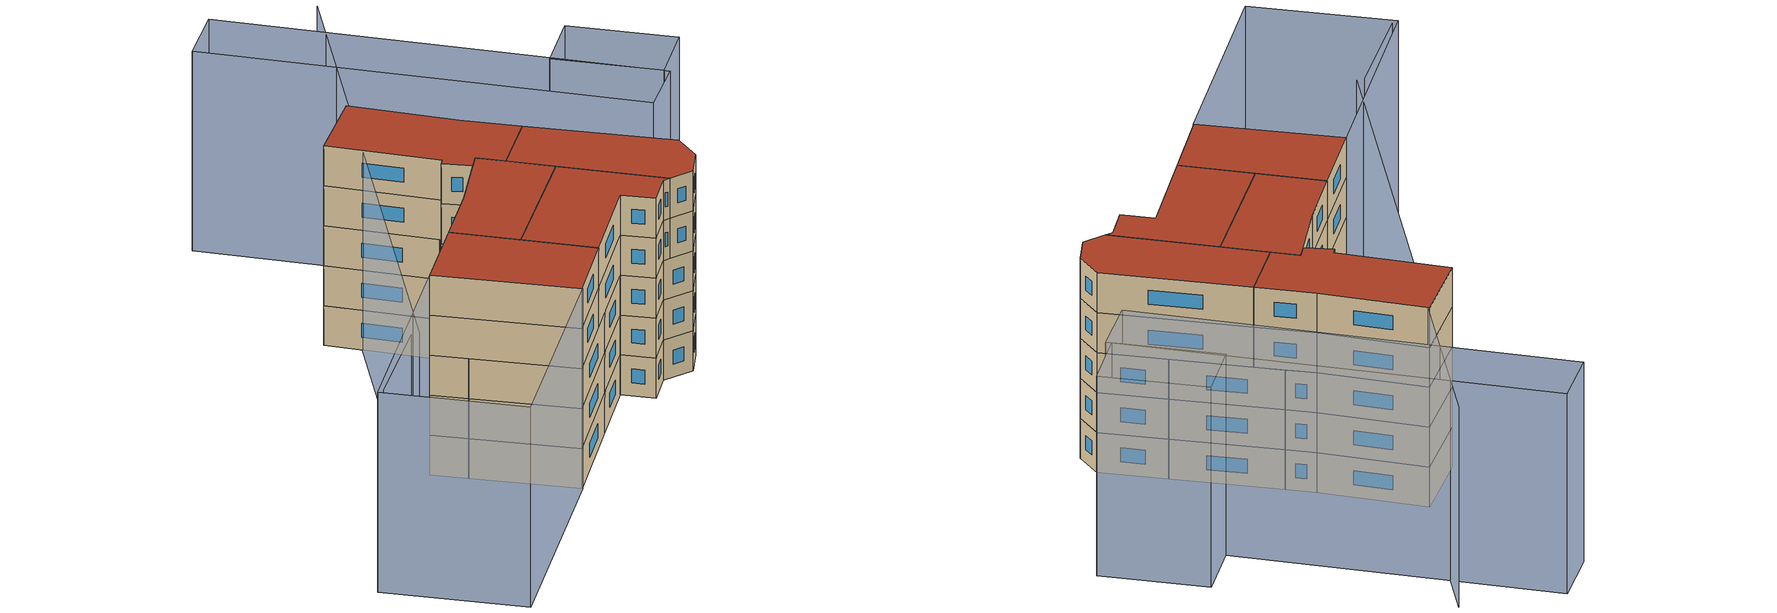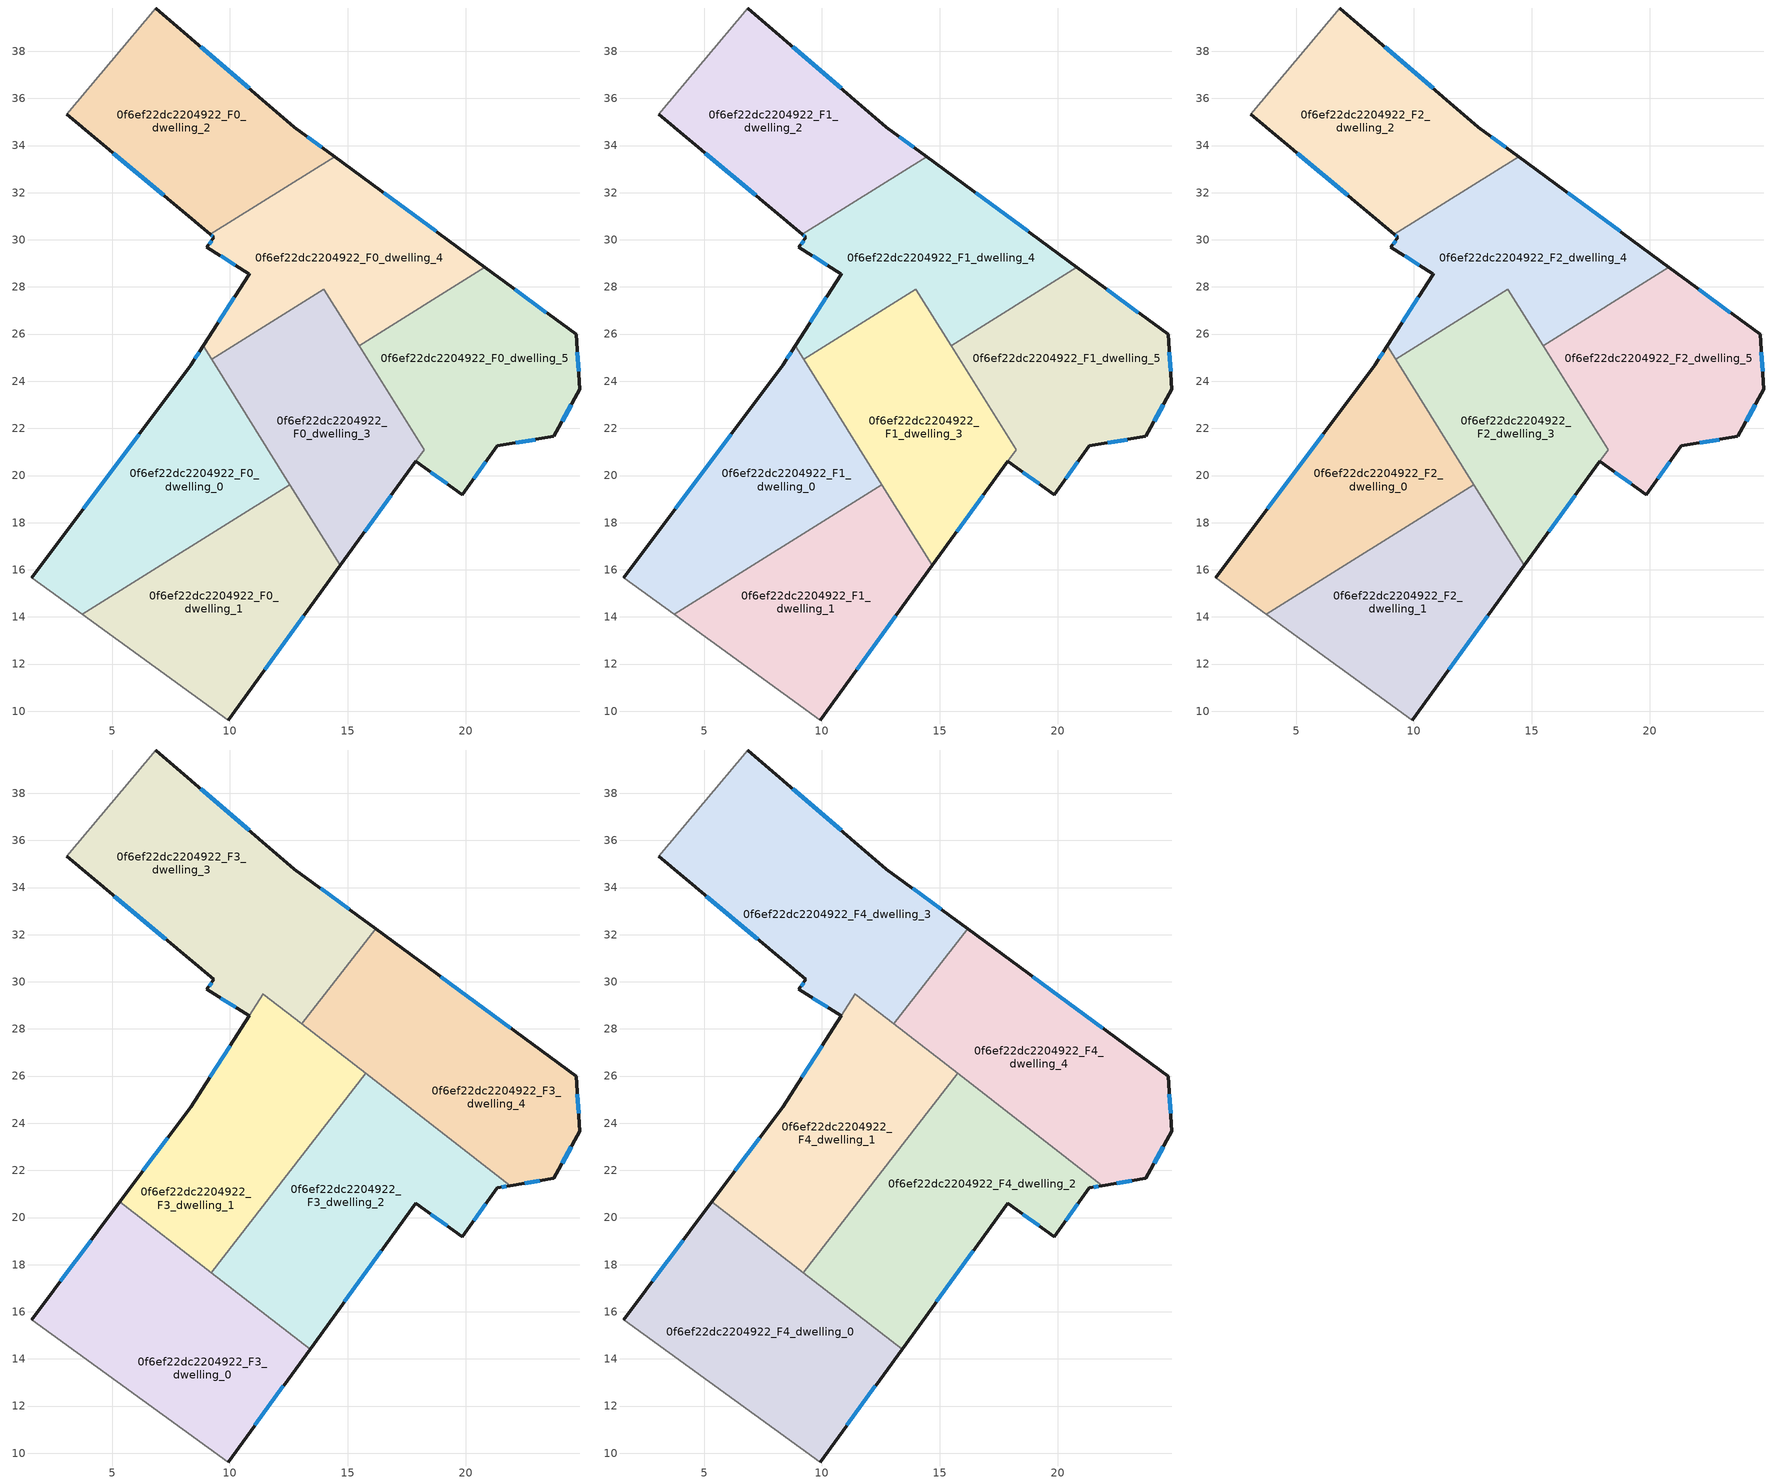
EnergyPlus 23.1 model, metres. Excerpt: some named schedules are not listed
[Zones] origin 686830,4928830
0f6ef22dc2204922_F0_dwelling_0
 floor ground (EU_floor_Construction): 8.86,25.5 12.54,19.61 3.73,14.11 1.58,15.67 8.34,24.69 z0
 wall outside (EU_wall_Construction): 8.86,25.5 8.34,24.69 1.58,15.67 z0:3
 wall to 0f6ef22dc2204922_F0_dwelling_1 (EU_wall_Construction): 3.73,14.11 12.54,19.61 z0:3
 wall adiabatic (EU_wall_Construction): 1.58,15.67 3.73,14.11 z0:3
 wall to 0f6ef22dc2204922_F0_dwelling_3 (EU_wall_Construction): 12.54,19.61 9.22,24.93 z0:3
 wall to 0f6ef22dc2204922_F0_dwelling_4 (EU_wall_Construction): 9.22,24.93 8.86,25.5 z0:3
 window (EU_Window_Construction): 8.69,25.24 8.51,24.95 / 6.14,21.75 3.78,18.6 z0.98:2.02
0f6ef22dc2204922_F0_dwelling_1
 floor ground (EU_floor_Construction): 12.54,19.61 14.68,16.18 9.93,9.63 3.73,14.11 z0
 wall outside (EU_wall_Construction): 9.93,9.63 14.68,16.18 z0:3
 wall adiabatic (EU_wall_Construction): 3.73,14.11 9.93,9.63 z0:3
 wall to 0f6ef22dc2204922_F0_dwelling_3 (EU_wall_Construction): 14.68,16.18 12.54,19.61 z0:3
 window (EU_Window_Construction): 11.48,11.76 13.14,14.05 z0.98:2.02
0f6ef22dc2204922_F0_dwelling_2
 floor ground (EU_floor_Construction): 12.73,34.79 14.44,33.53 9.17,30.23 3.07,35.33 6.84,39.84 z0
 wall outside (EU_wall_Construction): 14.44,33.53 12.73,34.79 6.84,39.84 / 3.07,35.33 9.17,30.23 z0:3
 wall to 0f6ef22dc2204922_F0_dwelling_4 (EU_wall_Construction): 9.17,30.23 14.44,33.53 z0:3
 wall adiabatic (EU_wall_Construction): 6.84,39.84 3.07,35.33 z0:3
 window (EU_Window_Construction): 10.81,36.43 8.76,38.19 / 13.89,33.94 13.29,34.38 / 5.05,33.67 7.18,31.89 z0.98:2.02
0f6ef22dc2204922_F0_dwelling_3
 floor ground (EU_floor_Construction): 13.98,27.91 18.24,21.09 14.68,16.18 9.22,24.93 z0
 wall outside (EU_wall_Construction): 14.68,16.18 17.88,20.6 z0:3
 wall to 0f6ef22dc2204922_F0_dwelling_4 (EU_wall_Construction): 15.48,25.5 13.98,27.91 9.22,24.93 z0:3
 wall to 0f6ef22dc2204922_F0_dwelling_5 (EU_wall_Construction): 17.88,20.6 18.24,21.09 15.48,25.5 z0:3
 window (EU_Window_Construction): 15.72,17.62 16.84,19.16 z0.98:2.02
0f6ef22dc2204922_F0_dwelling_4
 floor ground (EU_floor_Construction): 20.82,28.84 15.48,25.5 13.98,27.91 9.22,24.93 8.86,25.5 10.81,28.55 10.82,28.56 10.8,28.57 9.02,29.68 9.31,30.11 9.17,30.23 14.44,33.53 z0
 wall outside (EU_wall_Construction): 9.17,30.23 9.31,30.11 9.02,29.68 10.8,28.57 10.82,28.56 10.81,28.55 8.86,25.5 / 20.82,28.84 14.44,33.53 z0:3
 wall to 0f6ef22dc2204922_F0_dwelling_5 (EU_wall_Construction): 15.48,25.5 20.82,28.84 z0:3
 window (EU_Window_Construction): 10.18,27.56 9.5,26.49 / 9.6,29.32 10.22,28.93 / 9.22,29.97 9.11,29.82 / 9.21,30.19 9.26,30.15 / 18.74,30.36 16.52,32 z0.98:2.02
0f6ef22dc2204922_F0_dwelling_5
 floor ground (EU_floor_Construction): 24.69,25.99 24.85,23.66 23.74,21.66 21.34,21.26 19.86,19.19 17.88,20.6 18.24,21.09 15.48,25.5 20.82,28.84 z0
 wall outside (EU_wall_Construction): 17.88,20.6 19.86,19.19 21.34,21.26 23.74,21.66 24.85,23.66 24.69,25.99 20.82,28.84 z0:3
 window (EU_Window_Construction): 23.43,26.91 22.08,27.91 / 24.8,24.41 24.74,25.23 / 24.1,22.31 24.49,23.01 / 22.12,21.39 22.96,21.53 / 20.34,19.86 20.86,20.58 / 18.52,20.14 19.22,19.64 z0.98:2.02
0f6ef22dc2204922_F1_dwelling_0
 floor to 0f6ef22dc2204922_F0_dwelling_0 (EU_floor_Construction): 8.86,25.5 12.54,19.61 3.73,14.11 1.58,15.67 8.34,24.69 z3
 wall outside (EU_wall_Construction): 8.86,25.5 8.34,24.69 1.58,15.67 z3:6
 wall to 0f6ef22dc2204922_F1_dwelling_1 (EU_wall_Construction): 3.73,14.11 12.54,19.61 z3:6
 wall adiabatic (EU_wall_Construction): 1.58,15.67 3.73,14.11 z3:6
 wall to 0f6ef22dc2204922_F1_dwelling_3 (EU_wall_Construction): 12.54,19.61 9.22,24.93 z3:6
 wall to 0f6ef22dc2204922_F1_dwelling_4 (EU_wall_Construction): 9.22,24.93 8.86,25.5 z3:6
 window (EU_Window_Construction): 8.69,25.24 8.51,24.95 / 6.14,21.75 3.78,18.6 z3.98:5.02
0f6ef22dc2204922_F1_dwelling_1
 floor to 0f6ef22dc2204922_F0_dwelling_1 (EU_floor_Construction): 12.54,19.61 14.68,16.18 9.93,9.63 3.73,14.11 z3
 wall outside (EU_wall_Construction): 9.93,9.63 14.68,16.18 z3:6
 wall adiabatic (EU_wall_Construction): 3.73,14.11 9.93,9.63 z3:6
 wall to 0f6ef22dc2204922_F1_dwelling_3 (EU_wall_Construction): 14.68,16.18 12.54,19.61 z3:6
 window (EU_Window_Construction): 11.48,11.76 13.14,14.05 z3.98:5.02
0f6ef22dc2204922_F1_dwelling_2
 floor to 0f6ef22dc2204922_F0_dwelling_2 (EU_floor_Construction): 12.73,34.79 14.44,33.53 9.17,30.23 3.07,35.33 6.84,39.84 z3
 wall outside (EU_wall_Construction): 14.44,33.53 12.73,34.79 6.84,39.84 / 3.07,35.33 9.17,30.23 z3:6
 wall to 0f6ef22dc2204922_F1_dwelling_4 (EU_wall_Construction): 9.17,30.23 14.44,33.53 z3:6
 wall adiabatic (EU_wall_Construction): 6.84,39.84 3.07,35.33 z3:6
 window (EU_Window_Construction): 10.81,36.43 8.76,38.19 / 13.89,33.94 13.29,34.38 / 5.05,33.67 7.18,31.89 z3.98:5.02
0f6ef22dc2204922_F1_dwelling_3
 floor to 0f6ef22dc2204922_F0_dwelling_3 (EU_floor_Construction): 13.98,27.91 18.24,21.09 14.68,16.18 9.22,24.93 z3
 wall outside (EU_wall_Construction): 14.68,16.18 17.88,20.6 z3:6
 wall to 0f6ef22dc2204922_F1_dwelling_4 (EU_wall_Construction): 15.48,25.5 13.98,27.91 9.22,24.93 z3:6
 wall to 0f6ef22dc2204922_F1_dwelling_5 (EU_wall_Construction): 17.88,20.6 18.24,21.09 15.48,25.5 z3:6
 window (EU_Window_Construction): 15.72,17.62 16.84,19.16 z3.98:5.02
0f6ef22dc2204922_F1_dwelling_4
 floor to 0f6ef22dc2204922_F0_dwelling_4 (EU_floor_Construction): 20.82,28.84 15.48,25.5 13.98,27.91 9.22,24.93 8.86,25.5 10.81,28.55 10.82,28.56 10.8,28.57 9.02,29.68 9.31,30.11 9.17,30.23 14.44,33.53 z3
 wall outside (EU_wall_Construction): 9.17,30.23 9.31,30.11 9.02,29.68 10.8,28.57 10.82,28.56 10.81,28.55 8.86,25.5 / 20.82,28.84 14.44,33.53 z3:6
 wall to 0f6ef22dc2204922_F1_dwelling_5 (EU_wall_Construction): 15.48,25.5 20.82,28.84 z3:6
 window (EU_Window_Construction): 10.18,27.56 9.5,26.49 / 9.6,29.32 10.22,28.93 / 9.22,29.97 9.11,29.82 / 9.21,30.19 9.26,30.15 / 18.74,30.36 16.52,32 z3.98:5.02
0f6ef22dc2204922_F1_dwelling_5
 floor to 0f6ef22dc2204922_F0_dwelling_5 (EU_floor_Construction): 24.69,25.99 24.85,23.66 23.74,21.66 21.34,21.26 19.86,19.19 17.88,20.6 18.24,21.09 15.48,25.5 20.82,28.84 z3
 wall outside (EU_wall_Construction): 17.88,20.6 19.86,19.19 21.34,21.26 23.74,21.66 24.85,23.66 24.69,25.99 20.82,28.84 z3:6
 window (EU_Window_Construction): 23.43,26.91 22.08,27.91 / 24.8,24.41 24.74,25.23 / 24.1,22.31 24.49,23.01 / 22.12,21.39 22.96,21.53 / 20.34,19.86 20.86,20.58 / 18.52,20.14 19.22,19.64 z3.98:5.02
0f6ef22dc2204922_F2_dwelling_0
 floor to 0f6ef22dc2204922_F1_dwelling_0 (EU_floor_Construction): 8.86,25.5 12.54,19.61 3.73,14.11 1.58,15.67 8.34,24.69 z6
 wall outside (EU_wall_Construction): 8.86,25.5 8.34,24.69 1.58,15.67 z6:9
 wall to 0f6ef22dc2204922_F2_dwelling_1 (EU_wall_Construction): 3.73,14.11 12.54,19.61 z6:9
 wall adiabatic (EU_wall_Construction): 1.58,15.67 3.73,14.11 z6:9
 wall to 0f6ef22dc2204922_F2_dwelling_3 (EU_wall_Construction): 12.54,19.61 9.22,24.93 z6:9
 wall to 0f6ef22dc2204922_F2_dwelling_4 (EU_wall_Construction): 9.22,24.93 8.86,25.5 z6:9
 window (EU_Window_Construction): 8.69,25.24 8.51,24.95 / 6.14,21.75 3.78,18.6 z6.98:8.02
0f6ef22dc2204922_F2_dwelling_1
 floor to 0f6ef22dc2204922_F1_dwelling_1 (EU_floor_Construction): 12.54,19.61 14.68,16.18 9.93,9.63 3.73,14.11 z6
 wall outside (EU_wall_Construction): 9.93,9.63 14.68,16.18 z6:9
 wall adiabatic (EU_wall_Construction): 3.73,14.11 9.93,9.63 z6:9
 wall to 0f6ef22dc2204922_F2_dwelling_3 (EU_wall_Construction): 14.68,16.18 12.54,19.61 z6:9
 window (EU_Window_Construction): 11.48,11.76 13.14,14.05 z6.98:8.02
0f6ef22dc2204922_F2_dwelling_2
 floor to 0f6ef22dc2204922_F1_dwelling_2 (EU_floor_Construction): 12.73,34.79 14.44,33.53 9.17,30.23 3.07,35.33 6.84,39.84 z6
 wall outside (EU_wall_Construction): 14.44,33.53 12.73,34.79 6.84,39.84 / 3.07,35.33 9.17,30.23 z6:9
 wall to 0f6ef22dc2204922_F2_dwelling_4 (EU_wall_Construction): 9.17,30.23 14.44,33.53 z6:9
 wall adiabatic (EU_wall_Construction): 6.84,39.84 3.07,35.33 z6:9
 window (EU_Window_Construction): 10.81,36.43 8.76,38.19 / 13.89,33.94 13.29,34.38 / 5.05,33.67 7.18,31.89 z6.98:8.02
0f6ef22dc2204922_F2_dwelling_3
 floor to 0f6ef22dc2204922_F1_dwelling_3 (EU_floor_Construction): 13.98,27.91 18.24,21.09 14.68,16.18 9.22,24.93 z6
 wall outside (EU_wall_Construction): 14.68,16.18 17.88,20.6 z6:9
 wall to 0f6ef22dc2204922_F2_dwelling_4 (EU_wall_Construction): 15.48,25.5 13.98,27.91 9.22,24.93 z6:9
 wall to 0f6ef22dc2204922_F2_dwelling_5 (EU_wall_Construction): 17.88,20.6 18.24,21.09 15.48,25.5 z6:9
 window (EU_Window_Construction): 15.72,17.62 16.84,19.16 z6.98:8.02
0f6ef22dc2204922_F2_dwelling_4
 floor to 0f6ef22dc2204922_F1_dwelling_4 (EU_floor_Construction): 20.82,28.84 15.48,25.5 13.98,27.91 9.22,24.93 8.86,25.5 10.81,28.55 10.82,28.56 10.8,28.57 9.02,29.68 9.31,30.11 9.17,30.23 14.44,33.53 z6
 wall outside (EU_wall_Construction): 9.17,30.23 9.31,30.11 9.02,29.68 10.8,28.57 10.82,28.56 10.81,28.55 8.86,25.5 / 20.82,28.84 14.44,33.53 z6:9
 wall to 0f6ef22dc2204922_F2_dwelling_5 (EU_wall_Construction): 15.48,25.5 20.82,28.84 z6:9
 window (EU_Window_Construction): 10.18,27.56 9.5,26.49 / 9.6,29.32 10.22,28.93 / 9.22,29.97 9.11,29.82 / 9.21,30.19 9.26,30.15 / 18.74,30.36 16.52,32 z6.98:8.02
0f6ef22dc2204922_F2_dwelling_5
 floor to 0f6ef22dc2204922_F1_dwelling_5 (EU_floor_Construction): 24.69,25.99 24.85,23.66 23.74,21.66 21.34,21.26 19.86,19.19 17.88,20.6 18.24,21.09 15.48,25.5 20.82,28.84 z6
 wall outside (EU_wall_Construction): 17.88,20.6 19.86,19.19 21.34,21.26 23.74,21.66 24.85,23.66 24.69,25.99 20.82,28.84 z6:9
 window (EU_Window_Construction): 23.43,26.91 22.08,27.91 / 24.8,24.41 24.74,25.23 / 24.1,22.31 24.49,23.01 / 22.12,21.39 22.96,21.53 / 20.34,19.86 20.86,20.58 / 18.52,20.14 19.22,19.64 z6.98:8.02
0f6ef22dc2204922_F3_dwelling_0
 floor to 0f6ef22dc2204922_F2_dwelling_1 (EU_floor_Construction): 13.4,14.41 9.93,9.63 3.73,14.11 9.3,17.58 z9
 floor to 0f6ef22dc2204922_F2_dwelling_0 (EU_floor_Construction): 9.3,17.58 3.73,14.11 1.58,15.67 5.33,20.67 z9
 wall outside (EU_wall_Construction): 5.33,20.67 1.58,15.67 / 9.93,9.63 13.4,14.41 z9:12
 wall adiabatic (EU_wall_Construction): 1.58,15.67 9.93,9.63 z9:12
 wall to 0f6ef22dc2204922_F3_dwelling_2 (EU_wall_Construction): 13.4,14.41 9.2,17.67 z9:12
 wall to 0f6ef22dc2204922_F3_dwelling_1 (EU_wall_Construction): 9.2,17.67 5.33,20.67 z9:12
 window (EU_Window_Construction): 4.11,19.04 2.8,17.29 / 11.06,11.18 12.27,12.85 z9.98:11.02
0f6ef22dc2204922_F3_dwelling_1
 floor to 0f6ef22dc2204922_F2_dwelling_0 (EU_floor_Construction): 8.86,25.5 11.72,20.92 9.2,17.67 5.33,20.67 8.34,24.69 z9
 floor to 0f6ef22dc2204922_F2_dwelling_3 (EU_floor_Construction): 14.48,27.11 15.39,25.65 11.72,20.92 9.22,24.93 13.69,27.72 z9
 floor to 0f6ef22dc2204922_F2_dwelling_4 (EU_floor_Construction): 13.69,27.72 9.22,24.93 8.86,25.5 11.42,29.48 z9; 15.75,26.12 15.39,25.65 14.48,27.11 z9
 wall outside (EU_wall_Construction): 10.82,28.56 8.34,24.69 5.33,20.67 z9:12
 wall to 0f6ef22dc2204922_F3_dwelling_2 (EU_wall_Construction): 9.2,17.67 15.76,26.12 z9:12
 wall to 0f6ef22dc2204922_F3_dwelling_3 (EU_wall_Construction): 13.05,28.21 11.42,29.48 10.82,28.56 z9:12
 wall to 0f6ef22dc2204922_F3_dwelling_4 (EU_wall_Construction): 15.76,26.12 13.05,28.21 z9:12
 window (EU_Window_Construction): 7.36,23.38 6.31,21.97 / 10.01,27.3 9.15,25.94 z9.98:11.02
0f6ef22dc2204922_F3_dwelling_2
 floor to 0f6ef22dc2204922_F2_dwelling_3 (EU_floor_Construction): 15.39,25.65 18.24,21.09 14.68,16.19 11.72,20.92 z9
 floor to 0f6ef22dc2204922_F2_dwelling_1 (EU_floor_Construction): 12.54,19.61 14.68,16.19 13.4,14.41 9.3,17.59 z9
 floor to 0f6ef22dc2204922_F2_dwelling_4 (EU_floor_Construction): 16.07,25.87 15.48,25.5 15.39,25.65 15.75,26.12 z9
 floor to 0f6ef22dc2204922_F2_dwelling_5 (EU_floor_Construction): 21.9,21.35 21.34,21.26 19.86,19.19 17.88,20.6 18.24,21.09 15.48,25.5 16.07,25.87 z9
 floor to 0f6ef22dc2204922_F2_dwelling_0 (EU_floor_Construction): 11.72,20.92 12.54,19.61 9.3,17.59 9.2,17.67 z9
 wall outside (EU_wall_Construction): 13.4,14.41 17.88,20.6 19.86,19.19 21.34,21.26 21.9,21.35 z9:12
 wall to 0f6ef22dc2204922_F3_dwelling_4 (EU_wall_Construction): 21.9,21.35 15.76,26.12 z9:12
 window (EU_Window_Construction): 20.34,19.86 20.86,20.58 / 18.52,20.14 19.22,19.64 / 14.85,16.42 16.42,18.58 / 21.52,21.29 21.72,21.32 z9.98:11.02
0f6ef22dc2204922_F3_dwelling_3
 floor to 0f6ef22dc2204922_F2_dwelling_2 (EU_floor_Construction): 12.73,34.79 14.44,33.52 9.17,30.23 3.07,35.33 6.84,39.84 z9
 floor to 0f6ef22dc2204922_F2_dwelling_4 (EU_floor_Construction): 16.18,32.25 13.05,28.21 11.42,29.48 10.82,28.56 9.02,29.68 9.31,30.11 9.17,30.23 14.44,33.52 z9
 wall outside (EU_wall_Construction): 16.18,32.25 12.73,34.79 6.84,39.84 / 3.07,35.33 9.31,30.11 9.02,29.68 10.82,28.56 z9:12
 wall adiabatic (EU_wall_Construction): 6.84,39.84 3.07,35.33 z9:12
 wall to 0f6ef22dc2204922_F3_dwelling_4 (EU_wall_Construction): 13.05,28.21 16.18,32.25 z9:12
 window (EU_Window_Construction): 10.81,36.43 8.76,38.19 / 15.06,33.07 13.85,33.96 / 9.61,29.31 10.23,28.92 / 9.22,29.97 9.11,29.82 / 5.1,33.63 7.28,31.8 z9.98:11.02
0f6ef22dc2204922_F3_dwelling_4
 floor to 0f6ef22dc2204922_F2_dwelling_4 (EU_floor_Construction): 20.82,28.84 16.07,25.87 14.48,27.11 13.98,27.91 13.69,27.72 13.05,28.21 16.18,32.25 z9
 floor to 0f6ef22dc2204922_F2_dwelling_5 (EU_floor_Construction): 24.69,25.99 24.85,23.66 23.74,21.66 21.9,21.35 16.07,25.87 20.82,28.84 z9
 floor to 0f6ef22dc2204922_F2_dwelling_3 (EU_floor_Construction): 13.98,27.91 14.48,27.11 13.69,27.72 z9
 wall outside (EU_wall_Construction): 21.9,21.35 23.74,21.66 24.85,23.66 24.69,25.99 16.18,32.25 z9:12
 window (EU_Window_Construction): 21.92,28.02 18.95,30.21 / 24.8,24.41 24.74,25.23 / 24.1,22.31 24.49,23.01 / 22.5,21.45 23.14,21.56 z9.98:11.02
0f6ef22dc2204922_F4_dwelling_0
 floor to 0f6ef22dc2204922_F3_dwelling_0 (EU_floor_Construction): 13.4,14.41 9.93,9.63 1.58,15.67 5.33,20.67 z12
 wall outside (EU_wall_Construction): 5.33,20.67 1.58,15.67 / 9.93,9.63 13.4,14.41 z12:15
 wall adiabatic (EU_wall_Construction): 1.58,15.67 9.93,9.63 z12:15
 wall to 0f6ef22dc2204922_F4_dwelling_2 (EU_wall_Construction): 13.4,14.41 9.2,17.67 z12:15
 wall to 0f6ef22dc2204922_F4_dwelling_1 (EU_wall_Construction): 9.2,17.67 5.33,20.67 z12:15
 window (EU_Window_Construction): 4.11,19.04 2.8,17.29 / 11.06,11.18 12.27,12.85 z12.98:14.02
 roof outside (EU_roof_Construction): 9.93,9.63 13.4,14.41 5.33,20.67 1.58,15.67 z15
0f6ef22dc2204922_F4_dwelling_1
 floor to 0f6ef22dc2204922_F3_dwelling_1 (EU_floor_Construction): 15.76,26.12 9.2,17.67 5.33,20.67 8.34,24.69 11.42,29.48 z12
 wall outside (EU_wall_Construction): 10.82,28.56 8.34,24.69 5.33,20.67 z12:15
 wall to 0f6ef22dc2204922_F4_dwelling_2 (EU_wall_Construction): 9.2,17.67 15.76,26.12 z12:15
 wall to 0f6ef22dc2204922_F4_dwelling_3 (EU_wall_Construction): 13.05,28.21 11.42,29.48 10.82,28.56 z12:15
 wall to 0f6ef22dc2204922_F4_dwelling_4 (EU_wall_Construction): 15.76,26.12 13.05,28.21 z12:15
 window (EU_Window_Construction): 7.36,23.38 6.31,21.97 / 10.01,27.3 9.15,25.94 z12.98:14.02
 roof outside (EU_roof_Construction): 9.2,17.67 15.76,26.12 11.42,29.48 8.34,24.69 5.33,20.67 z15
0f6ef22dc2204922_F4_dwelling_2
 floor to 0f6ef22dc2204922_F3_dwelling_2 (EU_floor_Construction): 21.9,21.35 21.34,21.26 19.86,19.19 17.88,20.6 13.4,14.41 9.2,17.67 15.76,26.12 z12
 wall outside (EU_wall_Construction): 13.4,14.41 17.88,20.6 19.86,19.19 21.34,21.26 21.9,21.35 z12:15
 wall to 0f6ef22dc2204922_F4_dwelling_4 (EU_wall_Construction): 21.9,21.35 15.76,26.12 z12:15
 window (EU_Window_Construction): 20.34,19.86 20.86,20.58 / 18.52,20.14 19.22,19.64 / 14.85,16.42 16.42,18.58 / 21.52,21.29 21.72,21.32 z12.98:14.02
 roof outside (EU_roof_Construction): 19.86,19.19 21.34,21.26 21.9,21.35 15.76,26.12 9.2,17.67 13.4,14.41 17.88,20.6 z15
0f6ef22dc2204922_F4_dwelling_3
 floor to 0f6ef22dc2204922_F3_dwelling_3 (EU_floor_Construction): 12.73,34.79 16.18,32.25 13.05,28.21 11.42,29.48 10.82,28.56 9.02,29.68 9.31,30.11 3.07,35.33 6.84,39.84 z12
 wall outside (EU_wall_Construction): 16.18,32.25 12.73,34.79 6.84,39.84 / 3.07,35.33 9.31,30.11 9.02,29.68 10.82,28.56 z12:15
 wall adiabatic (EU_wall_Construction): 6.84,39.84 3.07,35.33 z12:15
 wall to 0f6ef22dc2204922_F4_dwelling_4 (EU_wall_Construction): 13.05,28.21 16.18,32.25 z12:15
 window (EU_Window_Construction): 10.81,36.43 8.76,38.19 / 15.06,33.07 13.85,33.96 / 9.61,29.31 10.23,28.92 / 9.22,29.97 9.11,29.82 / 5.1,33.63 7.28,31.8 z12.98:14.02
 roof outside (EU_roof_Construction): 13.05,28.21 16.18,32.25 12.73,34.79 6.84,39.84 3.07,35.33 9.31,30.11 9.02,29.68 10.82,28.56 11.42,29.48 z15
0f6ef22dc2204922_F4_dwelling_4
 floor to 0f6ef22dc2204922_F3_dwelling_4 (EU_floor_Construction): 24.69,25.99 24.85,23.66 23.74,21.66 21.9,21.35 13.05,28.21 16.18,32.25 z12
 wall outside (EU_wall_Construction): 21.9,21.35 23.74,21.66 24.85,23.66 24.69,25.99 16.18,32.25 z12:15
 window (EU_Window_Construction): 21.92,28.02 18.95,30.21 / 24.8,24.41 24.74,25.23 / 24.1,22.31 24.49,23.01 / 22.5,21.45 23.14,21.56 z12.98:14.02
 roof outside (EU_roof_Construction): 23.74,21.66 24.85,23.66 24.69,25.99 16.18,32.25 13.05,28.21 21.9,21.35 z15
shading: -3.11,8.58 -8.1,2.24 / 11.11,53.47 -2.52,8.57 / -8.6,2.07 1.68,15.8 / 1.68,15.8 9.97,9.6 / 9.97,9.6 -0.31,-4.14 / -0.31,-4.14 -8.6,2.07 / 28.05,35.41 21.87,40.09 / 21.87,40.09 24.79,43.94 / 24.79,43.94 30.97,39.25 / 30.97,39.25 28.05,35.41 / 3.79,54.84 28.37,35.15 / 28.37,35.15 25.46,31.52 / 25.46,31.52 0.88,51.21 / 0.88,51.21 3.79,54.84 z0:15
[Building]
EU S2 Campaign: North Axis=0; Terrain=City; Solar Distribution=FullExterior
[Site:Location]
Bologna: Latitude=44.5; Longitude=11.25; Time Zone=1; Elevation=37
[SizingPeriod:WeatherFileDays]
AnnualSizingPeriod: Begin Month=1; Begin Day of Month=1; End Month=12; End Day of Month=31; Day of Week for Start Day=Monday; Use Weather File Daylight Saving Period=No; Use Weather File Rain and Snow Indicators=No
[MATERIAL]
EU_InternalMass_Material: Roughness=MediumRough; Thickness=0.1; Conductivity=1; Density=1800; Specific Heat=900; Thermal Absorptance=0.9; Solar Absorptance=0.7; Visible Absorptance=0.7
[MATERIAL:NOMASS] Roughness=MediumRough; Thermal Absorptance=0.9; Solar Absorptance=0.7; Visible Absorptance=0.7
Name | Thermal Resistance
EU_wall_NoMass | 0.905828
EU_roof_NoMass | 0.37593
EU_floor_NoMass | 0.67114
[WINDOWMATERIAL:SIMPLEGLAZINGSYSTEM]
EU_Window_SimpleGlazing: UFactor=4.52486; Solar Heat Gain Coefficient=0.85; Visible Transmittance=0.85
[CONSTRUCTION]
EU_wall_Construction: EU_wall_NoMass
EU_roof_Construction: EU_roof_NoMass
EU_floor_Construction: EU_floor_NoMass
EU_Window_Construction: EU_Window_SimpleGlazing
EU_InternalMass_Construction: EU_InternalMass_Material
[ZONE] Type=1; Multiplier=1; Ceiling Height=autocalculate; Floor Area=autocalculate; Part of Total Floor Area=Yes
Name | Volume
0f6ef22dc2204922_F0_dwelling_0; 0f6ef22dc2204922_F1_dwelling_0; 0f6ef22dc2204922_F2_dwelling_0 | 155.827
0f6ef22dc2204922_F3_dwelling_0; 0f6ef22dc2204922_F4_dwelling_0 | 186.992
0f6ef22dc2204922_F0_dwelling_1; 0f6ef22dc2204922_F1_dwelling_1; 0f6ef22dc2204922_F2_dwelling_1 | 155.828
0f6ef22dc2204922_F3_dwelling_1 | 163.567
0f6ef22dc2204922_F4_dwelling_1 | 163.525
0f6ef22dc2204922_F0_dwelling_2; 0f6ef22dc2204922_F1_dwelling_2; 0f6ef22dc2204922_F2_dwelling_2 | 155.815
0f6ef22dc2204922_F3_dwelling_2; 0f6ef22dc2204922_F4_dwelling_2 | 187.005
0f6ef22dc2204922_F0_dwelling_3; 0f6ef22dc2204922_F1_dwelling_3; 0f6ef22dc2204922_F2_dwelling_3 | 154.484
0f6ef22dc2204922_F3_dwelling_3; 0f6ef22dc2204922_F4_dwelling_3 | 210.406
0f6ef22dc2204922_F0_dwelling_4; 0f6ef22dc2204922_F1_dwelling_4; 0f6ef22dc2204922_F2_dwelling_4 | 155.84
0f6ef22dc2204922_F3_dwelling_4; 0f6ef22dc2204922_F4_dwelling_4 | 187.003
0f6ef22dc2204922_F0_dwelling_5; 0f6ef22dc2204922_F1_dwelling_5; 0f6ef22dc2204922_F2_dwelling_5 | 157.178
[INTERNALMASS] Construction=EU_InternalMass_Construction
Name | Zone or ZoneList | Surface Area
0f6ef22dc2204922_F0_dwelling_0_EU_InternalMass | 0f6ef22dc2204922_F0_dwelling_0 | 51.9406
0f6ef22dc2204922_F0_dwelling_1_EU_InternalMass | 0f6ef22dc2204922_F0_dwelling_1 | 51.9441
0f6ef22dc2204922_F0_dwelling_2_EU_InternalMass | 0f6ef22dc2204922_F0_dwelling_2 | 51.9382
0f6ef22dc2204922_F0_dwelling_3_EU_InternalMass | 0f6ef22dc2204922_F0_dwelling_3 | 51.4953
0f6ef22dc2204922_F0_dwelling_4_EU_InternalMass | 0f6ef22dc2204922_F0_dwelling_4 | 51.9467
0f6ef22dc2204922_F0_dwelling_5_EU_InternalMass | 0f6ef22dc2204922_F0_dwelling_5 | 52.393
0f6ef22dc2204922_F1_dwelling_0_EU_InternalMass | 0f6ef22dc2204922_F1_dwelling_0 | 51.9406
0f6ef22dc2204922_F1_dwelling_1_EU_InternalMass | 0f6ef22dc2204922_F1_dwelling_1 | 51.9441
0f6ef22dc2204922_F1_dwelling_2_EU_InternalMass | 0f6ef22dc2204922_F1_dwelling_2 | 51.9382
0f6ef22dc2204922_F1_dwelling_3_EU_InternalMass | 0f6ef22dc2204922_F1_dwelling_3 | 51.4953
0f6ef22dc2204922_F1_dwelling_4_EU_InternalMass | 0f6ef22dc2204922_F1_dwelling_4 | 51.9467
0f6ef22dc2204922_F1_dwelling_5_EU_InternalMass | 0f6ef22dc2204922_F1_dwelling_5 | 52.393
0f6ef22dc2204922_F2_dwelling_0_EU_InternalMass | 0f6ef22dc2204922_F2_dwelling_0 | 51.9406
0f6ef22dc2204922_F2_dwelling_1_EU_InternalMass | 0f6ef22dc2204922_F2_dwelling_1 | 51.9441
0f6ef22dc2204922_F2_dwelling_2_EU_InternalMass | 0f6ef22dc2204922_F2_dwelling_2 | 51.9382
0f6ef22dc2204922_F2_dwelling_3_EU_InternalMass | 0f6ef22dc2204922_F2_dwelling_3 | 51.4953
0f6ef22dc2204922_F2_dwelling_4_EU_InternalMass | 0f6ef22dc2204922_F2_dwelling_4 | 51.9467
0f6ef22dc2204922_F2_dwelling_5_EU_InternalMass | 0f6ef22dc2204922_F2_dwelling_5 | 52.393
0f6ef22dc2204922_F3_dwelling_0_EU_InternalMass | 0f6ef22dc2204922_F3_dwelling_0 | 62.3307
0f6ef22dc2204922_F3_dwelling_1_EU_InternalMass | 0f6ef22dc2204922_F3_dwelling_1 | 54.5229
0f6ef22dc2204922_F3_dwelling_2_EU_InternalMass | 0f6ef22dc2204922_F3_dwelling_2 | 62.3362
0f6ef22dc2204922_F3_dwelling_3_EU_InternalMass | 0f6ef22dc2204922_F3_dwelling_3 | 70.1353
0f6ef22dc2204922_F3_dwelling_4_EU_InternalMass | 0f6ef22dc2204922_F3_dwelling_4 | 62.3341
0f6ef22dc2204922_F4_dwelling_0_EU_InternalMass | 0f6ef22dc2204922_F4_dwelling_0 | 62.3307
0f6ef22dc2204922_F4_dwelling_1_EU_InternalMass | 0f6ef22dc2204922_F4_dwelling_1 | 54.5229
0f6ef22dc2204922_F4_dwelling_2_EU_InternalMass | 0f6ef22dc2204922_F4_dwelling_2 | 62.3362
0f6ef22dc2204922_F4_dwelling_3_EU_InternalMass | 0f6ef22dc2204922_F4_dwelling_3 | 70.1353
0f6ef22dc2204922_F4_dwelling_4_EU_InternalMass | 0f6ef22dc2204922_F4_dwelling_4 | 62.3341
[OTHEREQUIPMENT] Fuel Type=Electricity; Design Level Calculation Method=Watts/Area; Power per Zone Floor Area=1; Fraction Latent=0; Fraction Radiant=0; Fraction Lost=0; Carbon Dioxide Generation Rate=0; EndUse Subcategory=EU_Step8_InternalGains
Name | Zone or ZoneList or Space or SpaceList | Schedule
EU_Step8_InternalGain_0f6ef22dc2204922_F0_dwelling_0_f000 | 0f6ef22dc2204922_F0_dwelling_0 | EU_Step8_GainSchedule_0f6ef22dc2204922_F0_dwelling_0_f000
EU_Step8_InternalGain_0f6ef22dc2204922_F0_dwelling_1_f000 | 0f6ef22dc2204922_F0_dwelling_1 | EU_Step8_GainSchedule_0f6ef22dc2204922_F0_dwelling_1_f000
EU_Step8_InternalGain_0f6ef22dc2204922_F0_dwelling_2_f000 | 0f6ef22dc2204922_F0_dwelling_2 | EU_Step8_GainSchedule_0f6ef22dc2204922_F0_dwelling_2_f000
EU_Step8_InternalGain_0f6ef22dc2204922_F0_dwelling_3_f000 | 0f6ef22dc2204922_F0_dwelling_3 | EU_Step8_GainSchedule_0f6ef22dc2204922_F0_dwelling_3_f000
EU_Step8_InternalGain_0f6ef22dc2204922_F0_dwelling_4_f000 | 0f6ef22dc2204922_F0_dwelling_4 | EU_Step8_GainSchedule_0f6ef22dc2204922_F0_dwelling_4_f000
EU_Step8_InternalGain_0f6ef22dc2204922_F0_dwelling_5_f000 | 0f6ef22dc2204922_F0_dwelling_5 | EU_Step8_GainSchedule_0f6ef22dc2204922_F0_dwelling_5_f000
EU_Step8_InternalGain_0f6ef22dc2204922_F1_dwelling_0_f000 | 0f6ef22dc2204922_F1_dwelling_0 | EU_Step8_GainSchedule_0f6ef22dc2204922_F1_dwelling_0_f000
EU_Step8_InternalGain_0f6ef22dc2204922_F1_dwelling_1_f000 | 0f6ef22dc2204922_F1_dwelling_1 | EU_Step8_GainSchedule_0f6ef22dc2204922_F1_dwelling_1_f000
EU_Step8_InternalGain_0f6ef22dc2204922_F1_dwelling_2_f000 | 0f6ef22dc2204922_F1_dwelling_2 | EU_Step8_GainSchedule_0f6ef22dc2204922_F1_dwelling_2_f000
EU_Step8_InternalGain_0f6ef22dc2204922_F1_dwelling_3_f000 | 0f6ef22dc2204922_F1_dwelling_3 | EU_Step8_GainSchedule_0f6ef22dc2204922_F1_dwelling_3_f000
EU_Step8_InternalGain_0f6ef22dc2204922_F1_dwelling_4_f000 | 0f6ef22dc2204922_F1_dwelling_4 | EU_Step8_GainSchedule_0f6ef22dc2204922_F1_dwelling_4_f000
EU_Step8_InternalGain_0f6ef22dc2204922_F1_dwelling_5_f000 | 0f6ef22dc2204922_F1_dwelling_5 | EU_Step8_GainSchedule_0f6ef22dc2204922_F1_dwelling_5_f000
EU_Step8_InternalGain_0f6ef22dc2204922_F2_dwelling_0_f000 | 0f6ef22dc2204922_F2_dwelling_0 | EU_Step8_GainSchedule_0f6ef22dc2204922_F2_dwelling_0_f000
EU_Step8_InternalGain_0f6ef22dc2204922_F2_dwelling_1_f000 | 0f6ef22dc2204922_F2_dwelling_1 | EU_Step8_GainSchedule_0f6ef22dc2204922_F2_dwelling_1_f000
EU_Step8_InternalGain_0f6ef22dc2204922_F2_dwelling_2_f000 | 0f6ef22dc2204922_F2_dwelling_2 | EU_Step8_GainSchedule_0f6ef22dc2204922_F2_dwelling_2_f000
EU_Step8_InternalGain_0f6ef22dc2204922_F2_dwelling_3_f000 | 0f6ef22dc2204922_F2_dwelling_3 | EU_Step8_GainSchedule_0f6ef22dc2204922_F2_dwelling_3_f000
EU_Step8_InternalGain_0f6ef22dc2204922_F2_dwelling_4_f000 | 0f6ef22dc2204922_F2_dwelling_4 | EU_Step8_GainSchedule_0f6ef22dc2204922_F2_dwelling_4_f000
EU_Step8_InternalGain_0f6ef22dc2204922_F2_dwelling_5_f000 | 0f6ef22dc2204922_F2_dwelling_5 | EU_Step8_GainSchedule_0f6ef22dc2204922_F2_dwelling_5_f000
EU_Step8_InternalGain_0f6ef22dc2204922_F3_dwelling_0_f000 | 0f6ef22dc2204922_F3_dwelling_0 | EU_Step8_GainSchedule_0f6ef22dc2204922_F3_dwelling_0_f000
EU_Step8_InternalGain_0f6ef22dc2204922_F3_dwelling_1_f000 | 0f6ef22dc2204922_F3_dwelling_1 | EU_Step8_GainSchedule_0f6ef22dc2204922_F3_dwelling_1_f000
EU_Step8_InternalGain_0f6ef22dc2204922_F3_dwelling_2_f000 | 0f6ef22dc2204922_F3_dwelling_2 | EU_Step8_GainSchedule_0f6ef22dc2204922_F3_dwelling_2_f000
EU_Step8_InternalGain_0f6ef22dc2204922_F3_dwelling_3_f000 | 0f6ef22dc2204922_F3_dwelling_3 | EU_Step8_GainSchedule_0f6ef22dc2204922_F3_dwelling_3_f000
EU_Step8_InternalGain_0f6ef22dc2204922_F3_dwelling_4_f000 | 0f6ef22dc2204922_F3_dwelling_4 | EU_Step8_GainSchedule_0f6ef22dc2204922_F3_dwelling_4_f000
EU_Step8_InternalGain_0f6ef22dc2204922_F4_dwelling_0_f000 | 0f6ef22dc2204922_F4_dwelling_0 | EU_Step8_GainSchedule_0f6ef22dc2204922_F4_dwelling_0_f000
EU_Step8_InternalGain_0f6ef22dc2204922_F4_dwelling_1_f000 | 0f6ef22dc2204922_F4_dwelling_1 | EU_Step8_GainSchedule_0f6ef22dc2204922_F4_dwelling_1_f000
EU_Step8_InternalGain_0f6ef22dc2204922_F4_dwelling_2_f000 | 0f6ef22dc2204922_F4_dwelling_2 | EU_Step8_GainSchedule_0f6ef22dc2204922_F4_dwelling_2_f000
EU_Step8_InternalGain_0f6ef22dc2204922_F4_dwelling_3_f000 | 0f6ef22dc2204922_F4_dwelling_3 | EU_Step8_GainSchedule_0f6ef22dc2204922_F4_dwelling_3_f000
EU_Step8_InternalGain_0f6ef22dc2204922_F4_dwelling_4_f000 | 0f6ef22dc2204922_F4_dwelling_4 | EU_Step8_GainSchedule_0f6ef22dc2204922_F4_dwelling_4_f000
[ZONEVENTILATION:DESIGNFLOWRATE] Schedule=EU_AlwaysOn; Design Flow Rate Calculation Method=AirChanges/Hour; Air Changes per Hour=0.73129; Ventilation Type=Natural; Fan Pressure Rise=0; Fan Total Efficiency=1; Constant Term Coefficient=1; Temperature Term Coefficient=0; Velocity Term Coefficient=0; Velocity Squared Term Coefficient=0; Minimum Indoor Temperature=-100; Maximum Indoor Temperature=100; Delta Temperature=-100; Minimum Outdoor Temperature=-100; Maximum Outdoor Temperature=100; Maximum Wind Speed=40
Name | Zone or ZoneList or Space or SpaceList
EU_ConstantAir_0f6ef22dc2204922_F0_dwelling_0 | 0f6ef22dc2204922_F0_dwelling_0
EU_ConstantAir_0f6ef22dc2204922_F0_dwelling_1 | 0f6ef22dc2204922_F0_dwelling_1
EU_ConstantAir_0f6ef22dc2204922_F0_dwelling_2 | 0f6ef22dc2204922_F0_dwelling_2
EU_ConstantAir_0f6ef22dc2204922_F0_dwelling_3 | 0f6ef22dc2204922_F0_dwelling_3
EU_ConstantAir_0f6ef22dc2204922_F0_dwelling_4 | 0f6ef22dc2204922_F0_dwelling_4
EU_ConstantAir_0f6ef22dc2204922_F0_dwelling_5 | 0f6ef22dc2204922_F0_dwelling_5
EU_ConstantAir_0f6ef22dc2204922_F1_dwelling_0 | 0f6ef22dc2204922_F1_dwelling_0
EU_ConstantAir_0f6ef22dc2204922_F1_dwelling_1 | 0f6ef22dc2204922_F1_dwelling_1
EU_ConstantAir_0f6ef22dc2204922_F1_dwelling_2 | 0f6ef22dc2204922_F1_dwelling_2
EU_ConstantAir_0f6ef22dc2204922_F1_dwelling_3 | 0f6ef22dc2204922_F1_dwelling_3
EU_ConstantAir_0f6ef22dc2204922_F1_dwelling_4 | 0f6ef22dc2204922_F1_dwelling_4
EU_ConstantAir_0f6ef22dc2204922_F1_dwelling_5 | 0f6ef22dc2204922_F1_dwelling_5
EU_ConstantAir_0f6ef22dc2204922_F2_dwelling_0 | 0f6ef22dc2204922_F2_dwelling_0
EU_ConstantAir_0f6ef22dc2204922_F2_dwelling_1 | 0f6ef22dc2204922_F2_dwelling_1
EU_ConstantAir_0f6ef22dc2204922_F2_dwelling_2 | 0f6ef22dc2204922_F2_dwelling_2
EU_ConstantAir_0f6ef22dc2204922_F2_dwelling_3 | 0f6ef22dc2204922_F2_dwelling_3
EU_ConstantAir_0f6ef22dc2204922_F2_dwelling_4 | 0f6ef22dc2204922_F2_dwelling_4
EU_ConstantAir_0f6ef22dc2204922_F2_dwelling_5 | 0f6ef22dc2204922_F2_dwelling_5
EU_ConstantAir_0f6ef22dc2204922_F3_dwelling_0 | 0f6ef22dc2204922_F3_dwelling_0
EU_ConstantAir_0f6ef22dc2204922_F3_dwelling_1 | 0f6ef22dc2204922_F3_dwelling_1
EU_ConstantAir_0f6ef22dc2204922_F3_dwelling_2 | 0f6ef22dc2204922_F3_dwelling_2
EU_ConstantAir_0f6ef22dc2204922_F3_dwelling_3 | 0f6ef22dc2204922_F3_dwelling_3
EU_ConstantAir_0f6ef22dc2204922_F3_dwelling_4 | 0f6ef22dc2204922_F3_dwelling_4
EU_ConstantAir_0f6ef22dc2204922_F4_dwelling_0 | 0f6ef22dc2204922_F4_dwelling_0
EU_ConstantAir_0f6ef22dc2204922_F4_dwelling_1 | 0f6ef22dc2204922_F4_dwelling_1
EU_ConstantAir_0f6ef22dc2204922_F4_dwelling_2 | 0f6ef22dc2204922_F4_dwelling_2
EU_ConstantAir_0f6ef22dc2204922_F4_dwelling_3 | 0f6ef22dc2204922_F4_dwelling_3
EU_ConstantAir_0f6ef22dc2204922_F4_dwelling_4 | 0f6ef22dc2204922_F4_dwelling_4
[HVACTEMPLATE:THERMOSTAT] Constant Heating Setpoint=20; Constant Cooling Setpoint=50
EU_HeatOnly_0f6ef22dc2204922_F0_dwelling_0; EU_HeatOnly_0f6ef22dc2204922_F0_dwelling_1; EU_HeatOnly_0f6ef22dc2204922_F0_dwelling_2; EU_HeatOnly_0f6ef22dc2204922_F0_dwelling_3; EU_HeatOnly_0f6ef22dc2204922_F0_dwelling_4; EU_HeatOnly_0f6ef22dc2204922_F0_dwelling_5; EU_HeatOnly_0f6ef22dc2204922_F1_dwelling_0; EU_HeatOnly_0f6ef22dc2204922_F1_dwelling_1; EU_HeatOnly_0f6ef22dc2204922_F1_dwelling_2; EU_HeatOnly_0f6ef22dc2204922_F1_dwelling_3; EU_HeatOnly_0f6ef22dc2204922_F1_dwelling_4; EU_HeatOnly_0f6ef22dc2204922_F1_dwelling_5; EU_HeatOnly_0f6ef22dc2204922_F2_dwelling_0; EU_HeatOnly_0f6ef22dc2204922_F2_dwelling_1; EU_HeatOnly_0f6ef22dc2204922_F2_dwelling_2; EU_HeatOnly_0f6ef22dc2204922_F2_dwelling_3; EU_HeatOnly_0f6ef22dc2204922_F2_dwelling_4; EU_HeatOnly_0f6ef22dc2204922_F2_dwelling_5; EU_HeatOnly_0f6ef22dc2204922_F3_dwelling_0; EU_HeatOnly_0f6ef22dc2204922_F3_dwelling_1; EU_HeatOnly_0f6ef22dc2204922_F3_dwelling_2; EU_HeatOnly_0f6ef22dc2204922_F3_dwelling_3; EU_HeatOnly_0f6ef22dc2204922_F3_dwelling_4; EU_HeatOnly_0f6ef22dc2204922_F4_dwelling_0; EU_HeatOnly_0f6ef22dc2204922_F4_dwelling_1; EU_HeatOnly_0f6ef22dc2204922_F4_dwelling_2; EU_HeatOnly_0f6ef22dc2204922_F4_dwelling_3; EU_HeatOnly_0f6ef22dc2204922_F4_dwelling_4
[HVACTEMPLATE:ZONE:IDEALLOADSAIRSYSTEM] System Availability Schedule=EU_AlwaysOn; Maximum Heating Supply Air Temperature=50; Minimum Cooling Supply Air Temperature=13; Maximum Heating Supply Air Humidity Ratio=0.0156; Minimum Cooling Supply Air Humidity Ratio=0.0077; Heating Limit=NoLimit; Cooling Limit=NoLimit; Heating Availability Schedule=EU_AlwaysOn; Cooling Availability Schedule=EU_CoolingOff; Dehumidification Control Type=ConstantSensibleHeatRatio; Cooling Sensible Heat Ratio=0.7; Dehumidification Setpoint=60; Humidification Control Type=None; Humidification Setpoint=30; Outdoor Air Method=None; Outdoor Air Flow Rate per Person=0.00944; Outdoor Air Flow Rate per Zone Floor Area=0; Outdoor Air Flow Rate per Zone=0; Demand Controlled Ventilation Type=None; Outdoor Air Economizer Type=NoEconomizer; Heat Recovery Type=None; Sensible Heat Recovery Effectiveness=0.7; Latent Heat Recovery Effectiveness=0.65
Name | Template Thermostat
0f6ef22dc2204922_F0_dwelling_0 | EU_HeatOnly_0f6ef22dc2204922_F0_dwelling_0
0f6ef22dc2204922_F0_dwelling_1 | EU_HeatOnly_0f6ef22dc2204922_F0_dwelling_1
0f6ef22dc2204922_F0_dwelling_2 | EU_HeatOnly_0f6ef22dc2204922_F0_dwelling_2
0f6ef22dc2204922_F0_dwelling_3 | EU_HeatOnly_0f6ef22dc2204922_F0_dwelling_3
0f6ef22dc2204922_F0_dwelling_4 | EU_HeatOnly_0f6ef22dc2204922_F0_dwelling_4
0f6ef22dc2204922_F0_dwelling_5 | EU_HeatOnly_0f6ef22dc2204922_F0_dwelling_5
0f6ef22dc2204922_F1_dwelling_0 | EU_HeatOnly_0f6ef22dc2204922_F1_dwelling_0
0f6ef22dc2204922_F1_dwelling_1 | EU_HeatOnly_0f6ef22dc2204922_F1_dwelling_1
0f6ef22dc2204922_F1_dwelling_2 | EU_HeatOnly_0f6ef22dc2204922_F1_dwelling_2
0f6ef22dc2204922_F1_dwelling_3 | EU_HeatOnly_0f6ef22dc2204922_F1_dwelling_3
0f6ef22dc2204922_F1_dwelling_4 | EU_HeatOnly_0f6ef22dc2204922_F1_dwelling_4
0f6ef22dc2204922_F1_dwelling_5 | EU_HeatOnly_0f6ef22dc2204922_F1_dwelling_5
0f6ef22dc2204922_F2_dwelling_0 | EU_HeatOnly_0f6ef22dc2204922_F2_dwelling_0
0f6ef22dc2204922_F2_dwelling_1 | EU_HeatOnly_0f6ef22dc2204922_F2_dwelling_1
0f6ef22dc2204922_F2_dwelling_2 | EU_HeatOnly_0f6ef22dc2204922_F2_dwelling_2
0f6ef22dc2204922_F2_dwelling_3 | EU_HeatOnly_0f6ef22dc2204922_F2_dwelling_3
0f6ef22dc2204922_F2_dwelling_4 | EU_HeatOnly_0f6ef22dc2204922_F2_dwelling_4
0f6ef22dc2204922_F2_dwelling_5 | EU_HeatOnly_0f6ef22dc2204922_F2_dwelling_5
0f6ef22dc2204922_F3_dwelling_0 | EU_HeatOnly_0f6ef22dc2204922_F3_dwelling_0
0f6ef22dc2204922_F3_dwelling_1 | EU_HeatOnly_0f6ef22dc2204922_F3_dwelling_1
0f6ef22dc2204922_F3_dwelling_2 | EU_HeatOnly_0f6ef22dc2204922_F3_dwelling_2
0f6ef22dc2204922_F3_dwelling_3 | EU_HeatOnly_0f6ef22dc2204922_F3_dwelling_3
0f6ef22dc2204922_F3_dwelling_4 | EU_HeatOnly_0f6ef22dc2204922_F3_dwelling_4
0f6ef22dc2204922_F4_dwelling_0 | EU_HeatOnly_0f6ef22dc2204922_F4_dwelling_0
0f6ef22dc2204922_F4_dwelling_1 | EU_HeatOnly_0f6ef22dc2204922_F4_dwelling_1
0f6ef22dc2204922_F4_dwelling_2 | EU_HeatOnly_0f6ef22dc2204922_F4_dwelling_2
0f6ef22dc2204922_F4_dwelling_3 | EU_HeatOnly_0f6ef22dc2204922_F4_dwelling_3
0f6ef22dc2204922_F4_dwelling_4 | EU_HeatOnly_0f6ef22dc2204922_F4_dwelling_4
[SIZING:ZONE] Zone Cooling Design Supply Air Temperature Input Method=SupplyAirTemperature; Zone Cooling Design Supply Air Temperature=13; Zone Heating Design Supply Air Temperature Input Method=SupplyAirTemperature; Zone Heating Design Supply Air Temperature=50; Zone Cooling Design Supply Air Humidity Ratio=0.008; Zone Heating Design Supply Air Humidity Ratio=0.008; Cooling Design Air Flow Method=DesignDay; Cooling Design Air Flow Rate=0; Cooling Minimum Air Flow per Zone Floor Area=0.000762; Cooling Minimum Air Flow=0; Cooling Minimum Air Flow Fraction=0.2; Heating Design Air Flow Method=DesignDay; Heating Design Air Flow Rate=0; Heating Maximum Air Flow per Zone Floor Area=0.002032; Heating Maximum Air Flow=0.141576; Heating Maximum Air Flow Fraction=0.3; Account for Dedicated Outdoor Air System=No; Dedicated Outdoor Air System Control Strategy=NeutralSupplyAir; Dedicated Outdoor Air Low Setpoint Temperature for Design=autosize; Dedicated Outdoor Air High Setpoint Temperature for Design=autosize; Zone Load Sizing Method=Sensible Load Only No Latent Load; Zone Latent Cooling Design Supply Air Humidity Ratio Input Method=HumidityRatioDifference; Zone Cooling Design Supply Air Humidity Ratio Difference=0.005; Zone Latent Heating Design Supply Air Humidity Ratio Input Method=HumidityRatioDifference; Zone Humidification Design Supply Air Humidity Ratio Difference=0.005
0f6ef22dc2204922_F0_dwelling_0; 0f6ef22dc2204922_F0_dwelling_1; 0f6ef22dc2204922_F0_dwelling_2; 0f6ef22dc2204922_F0_dwelling_3; 0f6ef22dc2204922_F0_dwelling_4; 0f6ef22dc2204922_F0_dwelling_5; 0f6ef22dc2204922_F1_dwelling_0; 0f6ef22dc2204922_F1_dwelling_1; 0f6ef22dc2204922_F1_dwelling_2; 0f6ef22dc2204922_F1_dwelling_3; 0f6ef22dc2204922_F1_dwelling_4; 0f6ef22dc2204922_F1_dwelling_5; 0f6ef22dc2204922_F2_dwelling_0; 0f6ef22dc2204922_F2_dwelling_1; 0f6ef22dc2204922_F2_dwelling_2; 0f6ef22dc2204922_F2_dwelling_3; 0f6ef22dc2204922_F2_dwelling_4; 0f6ef22dc2204922_F2_dwelling_5; 0f6ef22dc2204922_F3_dwelling_0; 0f6ef22dc2204922_F3_dwelling_1; 0f6ef22dc2204922_F3_dwelling_2; 0f6ef22dc2204922_F3_dwelling_3; 0f6ef22dc2204922_F3_dwelling_4; 0f6ef22dc2204922_F4_dwelling_0; 0f6ef22dc2204922_F4_dwelling_1; 0f6ef22dc2204922_F4_dwelling_2; 0f6ef22dc2204922_F4_dwelling_3; 0f6ef22dc2204922_F4_dwelling_4
[SCHEDULE:CONSTANT]
EU_AlwaysOn: Hourly Value=1
[SCHEDULE:FILE] Column Number=1; Rows to Skip at Top=0; Number of Hours of Data=8760; Column Separator=Comma; Interpolate to Timestep=No; Minutes per Item=60; Adjust Schedule for Daylight Savings=Yes
Name | File
EU_Step8_GainSchedule_0f6ef22dc2204922_F0_dwelling_0_f000 | ../../schedules/0f6ef22dc2204922/0f6ef22dc2204922_F0_dwelling_0_f000_gain.csv
EU_Step8_GainSchedule_0f6ef22dc2204922_F0_dwelling_1_f000 | ../../schedules/0f6ef22dc2204922/0f6ef22dc2204922_F0_dwelling_1_f000_gain.csv
EU_Step8_GainSchedule_0f6ef22dc2204922_F0_dwelling_2_f000 | ../../schedules/0f6ef22dc2204922/0f6ef22dc2204922_F0_dwelling_2_f000_gain.csv
EU_Step8_GainSchedule_0f6ef22dc2204922_F0_dwelling_3_f000 | ../../schedules/0f6ef22dc2204922/0f6ef22dc2204922_F0_dwelling_3_f000_gain.csv
EU_Step8_GainSchedule_0f6ef22dc2204922_F0_dwelling_4_f000 | ../../schedules/0f6ef22dc2204922/0f6ef22dc2204922_F0_dwelling_4_f000_gain.csv
EU_Step8_GainSchedule_0f6ef22dc2204922_F0_dwelling_5_f000 | ../../schedules/0f6ef22dc2204922/0f6ef22dc2204922_F0_dwelling_5_f000_gain.csv
EU_Step8_GainSchedule_0f6ef22dc2204922_F1_dwelling_0_f000 | ../../schedules/0f6ef22dc2204922/0f6ef22dc2204922_F1_dwelling_0_f000_gain.csv
EU_Step8_GainSchedule_0f6ef22dc2204922_F1_dwelling_1_f000 | ../../schedules/0f6ef22dc2204922/0f6ef22dc2204922_F1_dwelling_1_f000_gain.csv
EU_Step8_GainSchedule_0f6ef22dc2204922_F1_dwelling_2_f000 | ../../schedules/0f6ef22dc2204922/0f6ef22dc2204922_F1_dwelling_2_f000_gain.csv
EU_Step8_GainSchedule_0f6ef22dc2204922_F1_dwelling_3_f000 | ../../schedules/0f6ef22dc2204922/0f6ef22dc2204922_F1_dwelling_3_f000_gain.csv
EU_Step8_GainSchedule_0f6ef22dc2204922_F1_dwelling_4_f000 | ../../schedules/0f6ef22dc2204922/0f6ef22dc2204922_F1_dwelling_4_f000_gain.csv
EU_Step8_GainSchedule_0f6ef22dc2204922_F1_dwelling_5_f000 | ../../schedules/0f6ef22dc2204922/0f6ef22dc2204922_F1_dwelling_5_f000_gain.csv
EU_Step8_GainSchedule_0f6ef22dc2204922_F2_dwelling_0_f000 | ../../schedules/0f6ef22dc2204922/0f6ef22dc2204922_F2_dwelling_0_f000_gain.csv
EU_Step8_GainSchedule_0f6ef22dc2204922_F2_dwelling_1_f000 | ../../schedules/0f6ef22dc2204922/0f6ef22dc2204922_F2_dwelling_1_f000_gain.csv
EU_Step8_GainSchedule_0f6ef22dc2204922_F2_dwelling_2_f000 | ../../schedules/0f6ef22dc2204922/0f6ef22dc2204922_F2_dwelling_2_f000_gain.csv
EU_Step8_GainSchedule_0f6ef22dc2204922_F2_dwelling_3_f000 | ../../schedules/0f6ef22dc2204922/0f6ef22dc2204922_F2_dwelling_3_f000_gain.csv
EU_Step8_GainSchedule_0f6ef22dc2204922_F2_dwelling_4_f000 | ../../schedules/0f6ef22dc2204922/0f6ef22dc2204922_F2_dwelling_4_f000_gain.csv
EU_Step8_GainSchedule_0f6ef22dc2204922_F2_dwelling_5_f000 | ../../schedules/0f6ef22dc2204922/0f6ef22dc2204922_F2_dwelling_5_f000_gain.csv
EU_Step8_GainSchedule_0f6ef22dc2204922_F3_dwelling_0_f000 | ../../schedules/0f6ef22dc2204922/0f6ef22dc2204922_F3_dwelling_0_f000_gain.csv
EU_Step8_GainSchedule_0f6ef22dc2204922_F3_dwelling_1_f000 | ../../schedules/0f6ef22dc2204922/0f6ef22dc2204922_F3_dwelling_1_f000_gain.csv
EU_Step8_GainSchedule_0f6ef22dc2204922_F3_dwelling_2_f000 | ../../schedules/0f6ef22dc2204922/0f6ef22dc2204922_F3_dwelling_2_f000_gain.csv
EU_Step8_GainSchedule_0f6ef22dc2204922_F3_dwelling_3_f000 | ../../schedules/0f6ef22dc2204922/0f6ef22dc2204922_F3_dwelling_3_f000_gain.csv
EU_Step8_GainSchedule_0f6ef22dc2204922_F3_dwelling_4_f000 | ../../schedules/0f6ef22dc2204922/0f6ef22dc2204922_F3_dwelling_4_f000_gain.csv
EU_Step8_GainSchedule_0f6ef22dc2204922_F4_dwelling_0_f000 | ../../schedules/0f6ef22dc2204922/0f6ef22dc2204922_F4_dwelling_0_f000_gain.csv
EU_Step8_GainSchedule_0f6ef22dc2204922_F4_dwelling_1_f000 | ../../schedules/0f6ef22dc2204922/0f6ef22dc2204922_F4_dwelling_1_f000_gain.csv
EU_Step8_GainSchedule_0f6ef22dc2204922_F4_dwelling_2_f000 | ../../schedules/0f6ef22dc2204922/0f6ef22dc2204922_F4_dwelling_2_f000_gain.csv
EU_Step8_GainSchedule_0f6ef22dc2204922_F4_dwelling_3_f000 | ../../schedules/0f6ef22dc2204922/0f6ef22dc2204922_F4_dwelling_3_f000_gain.csv
EU_Step8_GainSchedule_0f6ef22dc2204922_F4_dwelling_4_f000 | ../../schedules/0f6ef22dc2204922/0f6ef22dc2204922_F4_dwelling_4_f000_gain.csv
